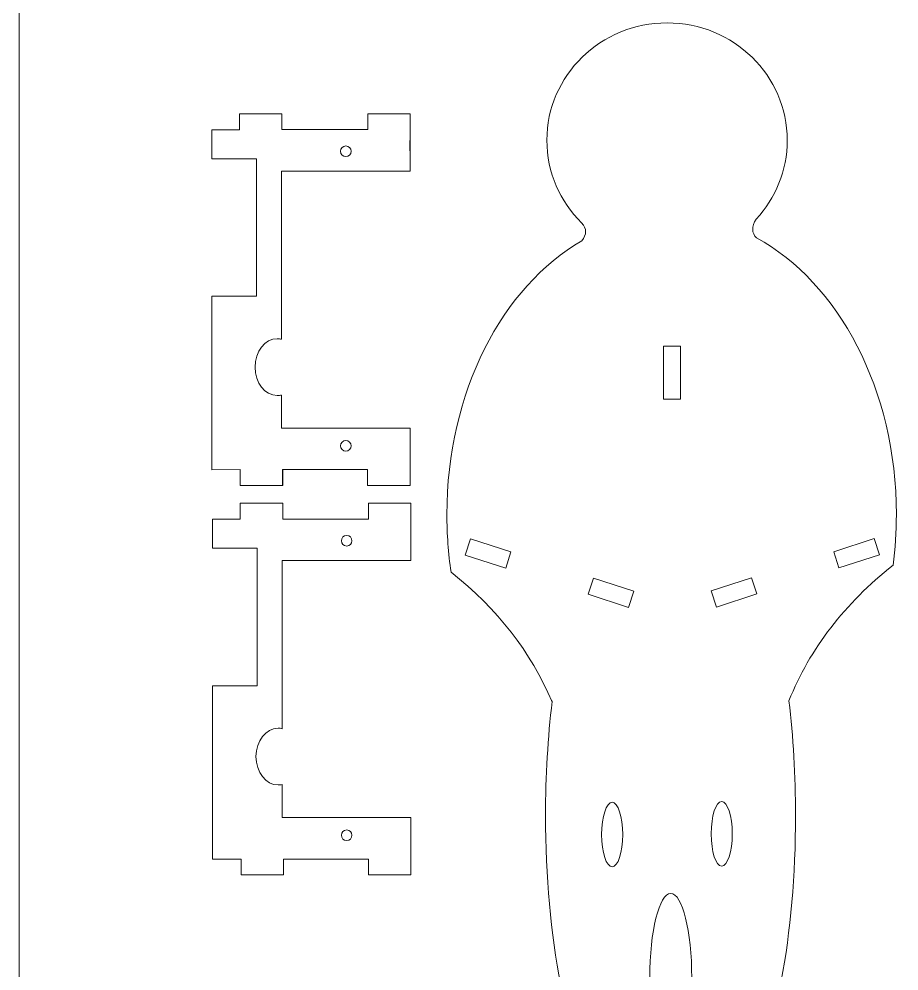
# Model space of a CAD drawing. Header units: millimetres. Extents: x -75 to 76, y -103 to 130.
# Drawn here: x -74.6 to 8.2, y -5 to 84.6 of the extents above; entities that cross this region are included whole.
import ezdxf

# ---------------------------------------------------------------- set-up
doc = ezdxf.new("R2010")
doc.units = ezdxf.units.MM
doc.header["$MEASUREMENT"] = 0
doc.layers.add('Layer 1', color=7, linetype='Continuous')

msp = doc.modelspace()

# ---------------------------------------------------------------- linework, layer by layer
at = {"layer": 'Layer 1', "color": 250, "lineweight": 9}
msp.add_lwpolyline([(-74.634, -102.9289), (75.6492, -102.9289), (75.6492, 93.9211), (-74.634, 93.9211), (-74.634, -102.9289)], close=True, dxfattribs=at)
at = {"layer": 'Layer 1', "color": 240, "lineweight": 9}
msp.add_lwpolyline([(-13.927, 48.8383), (-12.327, 48.8383), (-12.327, 53.8383), (-13.927, 53.8383), (-13.927, 48.8383)], close=True, dxfattribs=at)
for centre, major_axis, ratio in [((-18.7679, 7.8537), (0, 3.0427), 0.326092), ((-8.4492, 7.9199), (0, 3.0427), 0.326092), ((-13.2488, -5.6229), (0, 7.9245), 0.2497445)]:
    msp.add_ellipse(centre, major_axis=major_axis, ratio=ratio, dxfattribs=at)
for points, knots in [([(-21.6424, 65.4229), (-23.6665, 67.4205), (-24.9166, 70.1683), (-24.9166, 73.2011), (-24.9166, 73.2011), (-24.9166, 79.3077), (-19.8489, 84.2581), (-13.5976, 84.2581), (-13.5976, 84.2581), (-7.3463, 84.2581), (-2.2786, 79.3077), (-2.2786, 73.2011), (-2.2786, 73.2011), (-2.2786, 70.3482), (-3.3847, 67.7475), (-5.2008, 65.7863)], [0, 0, 0, 0, 0.2, 0.2, 0.2, 0.2, 0.4, 0.4, 0.4, 0.4, 0.6, 0.6, 0.6, 0.6, 1, 1, 1, 1]), ([(-53.8745, 74.1976), (-53.8745, 74.1976), (-53.8745, 75.6999), (-53.8745, 75.6999), (-53.8745, 75.6999), (-53.8745, 75.6999), (-49.8758, 75.6999), (-49.8758, 75.6999), (-49.8758, 75.6999), (-49.8758, 75.6999), (-49.8758, 74.2086), (-49.8758, 74.2086)], [0, 0, 0, 0, 0.25, 0.25, 0.25, 0.25, 0.5, 0.5, 0.5, 0.5, 1, 1, 1, 1]), ([(-49.818, 74.209), (-49.818, 74.209), (-48.3067, 74.2067), (-48.3067, 74.2067), (-48.3067, 74.2067), (-48.3067, 74.2067), (-43.3067, 74.2067), (-43.3067, 74.2067), (-43.3067, 74.2067), (-43.3067, 74.2067), (-41.7958, 74.2067), (-41.7958, 74.2067), (-41.7958, 74.2067), (-41.7958, 74.2067), (-41.7958, 75.709), (-41.7958, 75.709), (-41.7958, 75.709), (-41.7958, 75.709), (-37.8004, 75.709), (-37.8004, 75.709), (-37.8004, 75.709), (-37.8004, 75.709), (-37.7971, 74.2067), (-37.7971, 74.2067), (-37.7971, 74.2067), (-37.7971, 74.2067), (-37.8004, 75.709), (-37.8004, 75.709), (-37.8004, 75.709), (-37.8004, 75.709), (-41.7958, 75.709), (-41.7958, 75.709)], [0, 0, 0, 0, 0.1111111, 0.1111111, 0.1111111, 0.1111111, 0.2222222, 0.2222222, 0.2222222, 0.2222222, 0.3333333, 0.3333333, 0.3333333, 0.3333333, 0.4444444, 0.4444444, 0.4444444, 0.4444444, 0.5555556, 0.5555556, 0.5555556, 0.5555556, 0.6666667, 0.6666667, 0.6666667, 0.6666667, 0.7777778, 0.7777778, 0.7777778, 0.7777778, 1, 1, 1, 1]), ([(-52.6633, 71.4603), (-52.6633, 71.4603), (-56.4778, 71.4603), (-56.4778, 71.4603), (-56.4778, 71.4603), (-56.4778, 71.4603), (-56.4778, 74.2036), (-56.4778, 74.2036)], [0, 0, 0, 0, 0.3333333, 0.3333333, 0.3333333, 0.3333333, 1, 1, 1, 1]), ([(-37.7971, 72.2069), (-37.7971, 72.2069), (-37.8149, 72.2069), (-37.8149, 72.2069), (-37.8149, 72.2069), (-37.8149, 72.2069), (-37.7971, 74.2067), (-37.7971, 74.2067), (-37.7971, 74.2067), (-37.7971, 74.2067), (-37.7971, 70.3067), (-37.7971, 70.3067), (-37.7971, 70.3067), (-37.7971, 70.3067), (-49.9163, 70.3067), (-49.9163, 70.3067), (-49.9163, 70.3067), (-49.9163, 70.3067), (-49.9163, 54.4737), (-49.9163, 54.4737)], [0, 0, 0, 0, 0.1666667, 0.1666667, 0.1666667, 0.1666667, 0.3333333, 0.3333333, 0.3333333, 0.3333333, 0.5, 0.5, 0.5, 0.5, 0.6666667, 0.6666667, 0.6666667, 0.6666667, 1, 1, 1, 1]), ([(-43.8496, 72.6682), (-43.5735, 72.6682), (-43.3496, 72.4443), (-43.3496, 72.1682), (-43.3496, 72.1682), (-43.3496, 71.8921), (-43.5735, 71.6682), (-43.8496, 71.6682), (-43.8496, 71.6682), (-44.1257, 71.6682), (-44.3496, 71.8921), (-44.3496, 72.1682), (-44.3496, 72.1682), (-44.3496, 72.4443), (-44.1257, 72.6682), (-43.8496, 72.6682)], [0, 0, 0, 0, 0.2, 0.2, 0.2, 0.2, 0.4, 0.4, 0.4, 0.4, 0.6, 0.6, 0.6, 0.6, 1, 1, 1, 1]), ([(-56.4778, 71.4603), (-56.4778, 71.4603), (-52.2738, 71.4603), (-52.2738, 71.4603), (-52.2738, 71.4603), (-52.2738, 71.4603), (-52.2738, 58.518), (-52.2738, 58.518), (-52.2738, 58.518), (-52.2738, 58.518), (-56.4778, 58.518), (-56.4778, 58.518)], [0, 0, 0, 0, 0.25, 0.25, 0.25, 0.25, 0.5, 0.5, 0.5, 0.5, 1, 1, 1, 1]), ([(-33.9408, 32.553), (-34.1992, 34.3083), (-34.3346, 36.1222), (-34.3346, 37.9781), (-34.3346, 37.9781), (-34.3346, 49.5059), (-29.1099, 59.4132), (-21.6342, 63.7511)], [0, 0, 0, 0, 0.3333333, 0.3333333, 0.3333333, 0.3333333, 1, 1, 1, 1]), ([(-5.1689, 64.0134), (2.5555, 59.8229), (7.9988, 49.7447), (7.9988, 37.9781), (7.9988, 37.9781), (7.9988, 36.3491), (7.8944, 34.7525), (7.6942, 33.1993)], [0, 0, 0, 0, 0.3333333, 0.3333333, 0.3333333, 0.3333333, 1, 1, 1, 1]), ([(-49.9163, 49.2271), (-50.045, 49.195), (-50.178, 49.1781), (-50.314, 49.1781), (-50.314, 49.1781), (-51.4609, 49.1781), (-52.3906, 50.3745), (-52.3906, 51.8504), (-52.3906, 51.8504), (-52.3906, 53.3263), (-51.4609, 54.5227), (-50.314, 54.5227), (-50.314, 54.5227), (-50.178, 54.5227), (-50.045, 54.5058), (-49.9163, 54.4737)], [0, 0, 0, 0, 0.2, 0.2, 0.2, 0.2, 0.4, 0.4, 0.4, 0.4, 0.6, 0.6, 0.6, 0.6, 1, 1, 1, 1]), ([(-49.9163, 49.2271), (-49.9163, 49.2271), (-49.9163, 46.1067), (-49.9163, 46.1067), (-49.9163, 46.1067), (-49.9163, 46.1067), (-37.7971, 46.1067), (-37.7971, 46.1067), (-37.7971, 46.1067), (-37.7971, 46.1067), (-37.7971, 42.2067), (-37.7971, 42.2067), (-37.7971, 42.2067), (-37.7971, 42.2067), (-37.7999, 42.3364), (-37.7999, 42.3364), (-37.7999, 42.3364), (-37.7999, 42.3364), (-37.7999, 40.7172), (-37.7999, 40.7172), (-37.7999, 40.7172), (-37.7999, 40.7172), (-41.7999, 40.7172), (-41.7999, 40.7172), (-41.7999, 40.7172), (-41.7999, 40.7172), (-41.7999, 42.2067), (-41.7999, 42.2067), (-41.7999, 42.2067), (-41.7999, 42.2067), (-49.814, 42.2067), (-49.814, 42.2067), (-49.814, 42.2067), (-49.814, 42.2067), (-49.814, 40.7172), (-49.814, 40.7172), (-49.814, 40.7172), (-49.814, 40.7172), (-53.7957, 40.7172), (-53.7957, 40.7172)], [0, 0, 0, 0, 0.0909091, 0.0909091, 0.0909091, 0.0909091, 0.1818182, 0.1818182, 0.1818182, 0.1818182, 0.2727273, 0.2727273, 0.2727273, 0.2727273, 0.3636364, 0.3636364, 0.3636364, 0.3636364, 0.4545455, 0.4545455, 0.4545455, 0.4545455, 0.5454545, 0.5454545, 0.5454545, 0.5454545, 0.6363636, 0.6363636, 0.6363636, 0.6363636, 0.7272727, 0.7272727, 0.7272727, 0.7272727, 0.8181818, 0.8181818, 0.8181818, 0.8181818, 1, 1, 1, 1]), ([(-43.8496, 44.9453), (-43.5735, 44.9453), (-43.3496, 44.7214), (-43.3496, 44.4453), (-43.3496, 44.4453), (-43.3496, 44.1692), (-43.5735, 43.9453), (-43.8496, 43.9453), (-43.8496, 43.9453), (-44.1257, 43.9453), (-44.3496, 44.1692), (-44.3496, 44.4453), (-44.3496, 44.4453), (-44.3496, 44.7214), (-44.1257, 44.9453), (-43.8496, 44.9453)], [0, 0, 0, 0, 0.2, 0.2, 0.2, 0.2, 0.4, 0.4, 0.4, 0.4, 0.6, 0.6, 0.6, 0.6, 1, 1, 1, 1]), ([(-49.814, 42.1972), (-49.814, 42.1972), (-49.7957, 42.1972), (-49.7957, 42.1972), (-49.7957, 42.1972), (-49.7957, 42.1972), (-49.7957, 40.7077), (-49.7957, 40.7077), (-49.7957, 40.7077), (-49.7957, 40.7077), (-53.7957, 40.7077), (-53.7957, 40.7077), (-53.7957, 40.7077), (-53.7957, 40.7077), (-53.7907, 42.1972), (-53.7907, 42.1972)], [0, 0, 0, 0, 0.2, 0.2, 0.2, 0.2, 0.4, 0.4, 0.4, 0.4, 0.6, 0.6, 0.6, 0.6, 1, 1, 1, 1]), ([(-41.7999, 40.7172), (-41.7999, 40.7172), (-41.7999, 42.2067), (-41.7999, 42.2067), (-41.7999, 42.2067), (-41.7999, 42.2067), (-43.3067, 42.2067), (-43.3067, 42.2067), (-43.3067, 42.2067), (-43.3067, 42.2067), (-48.3067, 42.2067), (-48.3067, 42.2067), (-48.3067, 42.2067), (-48.3067, 42.2067), (-49.814, 42.2067), (-49.814, 42.2067), (-49.814, 42.2067), (-49.814, 42.2067), (-49.814, 40.7172), (-49.814, 40.7172)], [0, 0, 0, 0, 0.1666667, 0.1666667, 0.1666667, 0.1666667, 0.3333333, 0.3333333, 0.3333333, 0.3333333, 0.5, 0.5, 0.5, 0.5, 0.6666667, 0.6666667, 0.6666667, 0.6666667, 1, 1, 1, 1]), ([(-53.7981, 37.5385), (-53.7981, 37.5385), (-53.7981, 39.0408), (-53.7981, 39.0408), (-53.7981, 39.0408), (-53.7981, 39.0408), (-49.7994, 39.0408), (-49.7994, 39.0408), (-49.7994, 39.0408), (-49.7994, 39.0408), (-49.7994, 37.5495), (-49.7994, 37.5495)], [0, 0, 0, 0, 0.25, 0.25, 0.25, 0.25, 0.5, 0.5, 0.5, 0.5, 1, 1, 1, 1]), ([(-49.7416, 37.5499), (-49.7416, 37.5499), (-48.2303, 37.5476), (-48.2303, 37.5476), (-48.2303, 37.5476), (-48.2303, 37.5476), (-43.2303, 37.5476), (-43.2303, 37.5476), (-43.2303, 37.5476), (-43.2303, 37.5476), (-41.7194, 37.5476), (-41.7194, 37.5476), (-41.7194, 37.5476), (-41.7194, 37.5476), (-41.7194, 39.0499), (-41.7194, 39.0499), (-41.7194, 39.0499), (-41.7194, 39.0499), (-37.724, 39.0499), (-37.724, 39.0499), (-37.724, 39.0499), (-37.724, 39.0499), (-37.7207, 37.5476), (-37.7207, 37.5476), (-37.7207, 37.5476), (-37.7207, 37.5476), (-37.724, 39.0499), (-37.724, 39.0499), (-37.724, 39.0499), (-37.724, 39.0499), (-41.7194, 39.0499), (-41.7194, 39.0499)], [0, 0, 0, 0, 0.1111111, 0.1111111, 0.1111111, 0.1111111, 0.2222222, 0.2222222, 0.2222222, 0.2222222, 0.3333333, 0.3333333, 0.3333333, 0.3333333, 0.4444444, 0.4444444, 0.4444444, 0.4444444, 0.5555556, 0.5555556, 0.5555556, 0.5555556, 0.6666667, 0.6666667, 0.6666667, 0.6666667, 0.7777778, 0.7777778, 0.7777778, 0.7777778, 1, 1, 1, 1]), ([(-52.5869, 34.8012), (-52.5869, 34.8012), (-56.4014, 34.8012), (-56.4014, 34.8012), (-56.4014, 34.8012), (-56.4014, 34.8012), (-56.4014, 37.5445), (-56.4014, 37.5445)], [0, 0, 0, 0, 0.3333333, 0.3333333, 0.3333333, 0.3333333, 1, 1, 1, 1]), ([(-37.7207, 35.5478), (-37.7207, 35.5478), (-37.7385, 35.5478), (-37.7385, 35.5478), (-37.7385, 35.5478), (-37.7385, 35.5478), (-37.7207, 37.5476), (-37.7207, 37.5476), (-37.7207, 37.5476), (-37.7207, 37.5476), (-37.7207, 33.6476), (-37.7207, 33.6476), (-37.7207, 33.6476), (-37.7207, 33.6476), (-49.8399, 33.6476), (-49.8399, 33.6476), (-49.8399, 33.6476), (-49.8399, 33.6476), (-49.8399, 17.8146), (-49.8399, 17.8146)], [0, 0, 0, 0, 0.1666667, 0.1666667, 0.1666667, 0.1666667, 0.3333333, 0.3333333, 0.3333333, 0.3333333, 0.5, 0.5, 0.5, 0.5, 0.6666667, 0.6666667, 0.6666667, 0.6666667, 1, 1, 1, 1]), ([(-43.7732, 36.0091), (-43.4971, 36.0091), (-43.2732, 35.7852), (-43.2732, 35.5091), (-43.2732, 35.5091), (-43.2732, 35.233), (-43.4971, 35.0091), (-43.7732, 35.0091), (-43.7732, 35.0091), (-44.0493, 35.0091), (-44.2732, 35.233), (-44.2732, 35.5091), (-44.2732, 35.5091), (-44.2732, 35.7852), (-44.0493, 36.0091), (-43.7732, 36.0091)], [0, 0, 0, 0, 0.2, 0.2, 0.2, 0.2, 0.4, 0.4, 0.4, 0.4, 0.6, 0.6, 0.6, 0.6, 1, 1, 1, 1]), ([(-32.1032, 35.6859), (-32.1032, 35.6859), (-28.299, 34.4498), (-28.299, 34.4498), (-28.299, 34.4498), (-28.299, 34.4498), (-28.7934, 32.9281), (-28.7934, 32.9281), (-28.7934, 32.9281), (-28.7934, 32.9281), (-32.5976, 34.1642), (-32.5976, 34.1642), (-32.5976, 34.1642), (-32.5976, 34.1642), (-32.1032, 35.6859), (-32.1032, 35.6859)], [0, 0, 0, 0, 0.2, 0.2, 0.2, 0.2, 0.4, 0.4, 0.4, 0.4, 0.6, 0.6, 0.6, 0.6, 1, 1, 1, 1]), ([(2.1031, 34.4723), (2.1031, 34.4723), (5.9073, 35.7084), (5.9073, 35.7084), (5.9073, 35.7084), (5.9073, 35.7084), (6.4017, 34.1867), (6.4017, 34.1867), (6.4017, 34.1867), (6.4017, 34.1867), (2.5975, 32.9506), (2.5975, 32.9506), (2.5975, 32.9506), (2.5975, 32.9506), (2.1031, 34.4723), (2.1031, 34.4723)], [0, 0, 0, 0, 0.2, 0.2, 0.2, 0.2, 0.4, 0.4, 0.4, 0.4, 0.6, 0.6, 0.6, 0.6, 1, 1, 1, 1]), ([(-56.4014, 34.8012), (-56.4014, 34.8012), (-52.1974, 34.8012), (-52.1974, 34.8012), (-52.1974, 34.8012), (-52.1974, 34.8012), (-52.1974, 21.8589), (-52.1974, 21.8589), (-52.1974, 21.8589), (-52.1974, 21.8589), (-56.4014, 21.8589), (-56.4014, 21.8589)], [0, 0, 0, 0, 0.25, 0.25, 0.25, 0.25, 0.5, 0.5, 0.5, 0.5, 1, 1, 1, 1]), ([(-20.5319, 31.9917), (-20.5319, 31.9917), (-16.7277, 30.7556), (-16.7277, 30.7556), (-16.7277, 30.7556), (-16.7277, 30.7556), (-17.2221, 29.2339), (-17.2221, 29.2339), (-17.2221, 29.2339), (-17.2221, 29.2339), (-21.0263, 30.47), (-21.0263, 30.47), (-21.0263, 30.47), (-21.0263, 30.47), (-20.5319, 31.9917), (-20.5319, 31.9917)], [0, 0, 0, 0, 0.2, 0.2, 0.2, 0.2, 0.4, 0.4, 0.4, 0.4, 0.6, 0.6, 0.6, 0.6, 1, 1, 1, 1]), ([(-9.4504, 30.7902), (-9.4504, 30.7902), (-5.6462, 32.0263), (-5.6462, 32.0263), (-5.6462, 32.0263), (-5.6462, 32.0263), (-5.1518, 30.5046), (-5.1518, 30.5046), (-5.1518, 30.5046), (-5.1518, 30.5046), (-8.956, 29.2685), (-8.956, 29.2685), (-8.956, 29.2685), (-8.956, 29.2685), (-9.4504, 30.7902), (-9.4504, 30.7902)], [0, 0, 0, 0, 0.2, 0.2, 0.2, 0.2, 0.4, 0.4, 0.4, 0.4, 0.6, 0.6, 0.6, 0.6, 1, 1, 1, 1]), ([(-19.9286, -18.0223), (-23.0164, -11.977), (-25.0412, -1.845), (-25.0412, 9.634), (-25.0412, 9.634), (-25.0412, 13.3911), (-24.8242, 17.0038), (-24.4242, 20.3762)], [0, 0, 0, 0, 0.3333333, 0.3333333, 0.3333333, 0.3333333, 1, 1, 1, 1]), ([(-2.1189, 20.4484), (-1.7134, 17.0554), (-1.4933, 13.4179), (-1.4933, 9.634), (-1.4933, 9.634), (-1.4933, -1.6009), (-3.4329, -11.5455), (-6.4103, -17.6311)], [0, 0, 0, 0, 0.3333333, 0.3333333, 0.3333333, 0.3333333, 1, 1, 1, 1]), ([(-49.8399, 12.568), (-49.9686, 12.5359), (-50.1016, 12.519), (-50.2376, 12.519), (-50.2376, 12.519), (-51.3845, 12.519), (-52.3142, 13.7154), (-52.3142, 15.1913), (-52.3142, 15.1913), (-52.3142, 16.6672), (-51.3845, 17.8636), (-50.2376, 17.8636), (-50.2376, 17.8636), (-50.1016, 17.8636), (-49.9686, 17.8467), (-49.8399, 17.8146)], [0, 0, 0, 0, 0.2, 0.2, 0.2, 0.2, 0.4, 0.4, 0.4, 0.4, 0.6, 0.6, 0.6, 0.6, 1, 1, 1, 1]), ([(-49.8399, 12.568), (-49.8399, 12.568), (-49.8399, 9.4476), (-49.8399, 9.4476), (-49.8399, 9.4476), (-49.8399, 9.4476), (-37.7207, 9.4476), (-37.7207, 9.4476), (-37.7207, 9.4476), (-37.7207, 9.4476), (-37.7207, 5.5476), (-37.7207, 5.5476), (-37.7207, 5.5476), (-37.7207, 5.5476), (-37.7235, 5.6773), (-37.7235, 5.6773), (-37.7235, 5.6773), (-37.7235, 5.6773), (-37.7235, 4.0581), (-37.7235, 4.0581), (-37.7235, 4.0581), (-37.7235, 4.0581), (-41.7235, 4.0581), (-41.7235, 4.0581), (-41.7235, 4.0581), (-41.7235, 4.0581), (-41.7235, 5.5476), (-41.7235, 5.5476), (-41.7235, 5.5476), (-41.7235, 5.5476), (-49.7376, 5.5476), (-49.7376, 5.5476), (-49.7376, 5.5476), (-49.7376, 5.5476), (-49.7376, 4.0581), (-49.7376, 4.0581), (-49.7376, 4.0581), (-49.7376, 4.0581), (-53.7193, 4.0581), (-53.7193, 4.0581)], [0, 0, 0, 0, 0.0909091, 0.0909091, 0.0909091, 0.0909091, 0.1818182, 0.1818182, 0.1818182, 0.1818182, 0.2727273, 0.2727273, 0.2727273, 0.2727273, 0.3636364, 0.3636364, 0.3636364, 0.3636364, 0.4545455, 0.4545455, 0.4545455, 0.4545455, 0.5454545, 0.5454545, 0.5454545, 0.5454545, 0.6363636, 0.6363636, 0.6363636, 0.6363636, 0.7272727, 0.7272727, 0.7272727, 0.7272727, 0.8181818, 0.8181818, 0.8181818, 0.8181818, 1, 1, 1, 1]), ([(-43.7732, 8.2862), (-43.4971, 8.2862), (-43.2732, 8.0623), (-43.2732, 7.7862), (-43.2732, 7.7862), (-43.2732, 7.5101), (-43.4971, 7.2862), (-43.7732, 7.2862), (-43.7732, 7.2862), (-44.0493, 7.2862), (-44.2732, 7.5101), (-44.2732, 7.7862), (-44.2732, 7.7862), (-44.2732, 8.0623), (-44.0493, 8.2862), (-43.7732, 8.2862)], [0, 0, 0, 0, 0.2, 0.2, 0.2, 0.2, 0.4, 0.4, 0.4, 0.4, 0.6, 0.6, 0.6, 0.6, 1, 1, 1, 1]), ([(-49.7376, 5.5381), (-49.7376, 5.5381), (-49.7193, 5.5381), (-49.7193, 5.5381), (-49.7193, 5.5381), (-49.7193, 5.5381), (-49.7193, 4.0486), (-49.7193, 4.0486), (-49.7193, 4.0486), (-49.7193, 4.0486), (-53.7193, 4.0486), (-53.7193, 4.0486), (-53.7193, 4.0486), (-53.7193, 4.0486), (-53.7143, 5.5381), (-53.7143, 5.5381)], [0, 0, 0, 0, 0.2, 0.2, 0.2, 0.2, 0.4, 0.4, 0.4, 0.4, 0.6, 0.6, 0.6, 0.6, 1, 1, 1, 1]), ([(-41.7235, 4.0581), (-41.7235, 4.0581), (-41.7235, 5.5476), (-41.7235, 5.5476), (-41.7235, 5.5476), (-41.7235, 5.5476), (-43.2303, 5.5476), (-43.2303, 5.5476), (-43.2303, 5.5476), (-43.2303, 5.5476), (-48.2303, 5.5476), (-48.2303, 5.5476), (-48.2303, 5.5476), (-48.2303, 5.5476), (-49.7376, 5.5476), (-49.7376, 5.5476), (-49.7376, 5.5476), (-49.7376, 5.5476), (-49.7376, 4.0581), (-49.7376, 4.0581)], [0, 0, 0, 0, 0.1666667, 0.1666667, 0.1666667, 0.1666667, 0.3333333, 0.3333333, 0.3333333, 0.3333333, 0.5, 0.5, 0.5, 0.5, 0.6666667, 0.6666667, 0.6666667, 0.6666667, 1, 1, 1, 1])]:
    msp.add_open_spline(points, degree=3, knots=knots, dxfattribs=at)
for points in [[(-53.8745, 74.2056), (-53.8745, 74.2056), (-56.4778, 74.2036), (-56.4778, 74.2036)], [(-53.8745, 74.1976), (-53.8745, 74.1976), (-56.4778, 74.2036), (-56.4778, 74.2036)], [(-49.679, 74.2087), (-49.679, 74.2087), (-49.8758, 74.2086), (-49.8758, 74.2086)], [(-41.7958, 74.209), (-41.7958, 74.209), (-49.818, 74.209), (-49.818, 74.209)], [(-56.4778, 71.4603), (-56.4778, 71.4603), (-52.2738, 71.4603), (-52.2738, 71.4603)], [(-21.6424, 65.4229), (-21.1492, 64.8783), (-21.1465, 64.3211), (-21.6342, 63.7511)], [(-5.2008, 65.7863), (-5.6519, 65.0663), (-5.6413, 64.4753), (-5.1689, 64.0134)], [(-56.4778, 42.1955), (-56.4778, 42.1955), (-56.4778, 58.518), (-56.4778, 58.518)], [(-52.2738, 58.518), (-52.2738, 58.518), (-56.4778, 58.518), (-56.4778, 58.518)], [(-53.7907, 42.2), (-53.7907, 42.2), (-56.4778, 42.1955), (-56.4778, 42.1955)], [(-53.7957, 40.7172), (-53.7957, 40.7172), (-53.7907, 42.2), (-53.7907, 42.2)], [(-53.7981, 37.5465), (-53.7981, 37.5465), (-56.4014, 37.5445), (-56.4014, 37.5445)], [(-53.7981, 37.5385), (-53.7981, 37.5385), (-56.4014, 37.5445), (-56.4014, 37.5445)], [(-49.6026, 37.5496), (-49.6026, 37.5496), (-49.7994, 37.5495), (-49.7994, 37.5495)], [(-41.7194, 37.5499), (-41.7194, 37.5499), (-49.7416, 37.5499), (-49.7416, 37.5499)], [(-56.4014, 34.8012), (-56.4014, 34.8012), (-52.1974, 34.8012), (-52.1974, 34.8012)], [(7.6942, 33.1993), (3.1357, 29.619), (-0.1354, 25.3687), (-2.1189, 20.4484)], [(-33.9408, 32.553), (-29.582, 29.1044), (-26.4107, 25.0378), (-24.4269, 20.3533)], [(-56.4014, 5.5364), (-56.4014, 5.5364), (-56.4014, 21.8589), (-56.4014, 21.8589)], [(-52.1974, 21.8589), (-52.1974, 21.8589), (-56.4014, 21.8589), (-56.4014, 21.8589)], [(-24.4746, 20.4652), (-24.4746, 20.4652), (-24.4242, 20.3762), (-24.4242, 20.3762)], [(-53.7143, 5.5409), (-53.7143, 5.5409), (-56.4014, 5.5364), (-56.4014, 5.5364)], [(-53.7193, 4.0581), (-53.7193, 4.0581), (-53.7143, 5.5409), (-53.7143, 5.5409)]]:
    msp.add_open_spline(points, degree=3, dxfattribs=at)

doc.saveas('drawing.dxf')
